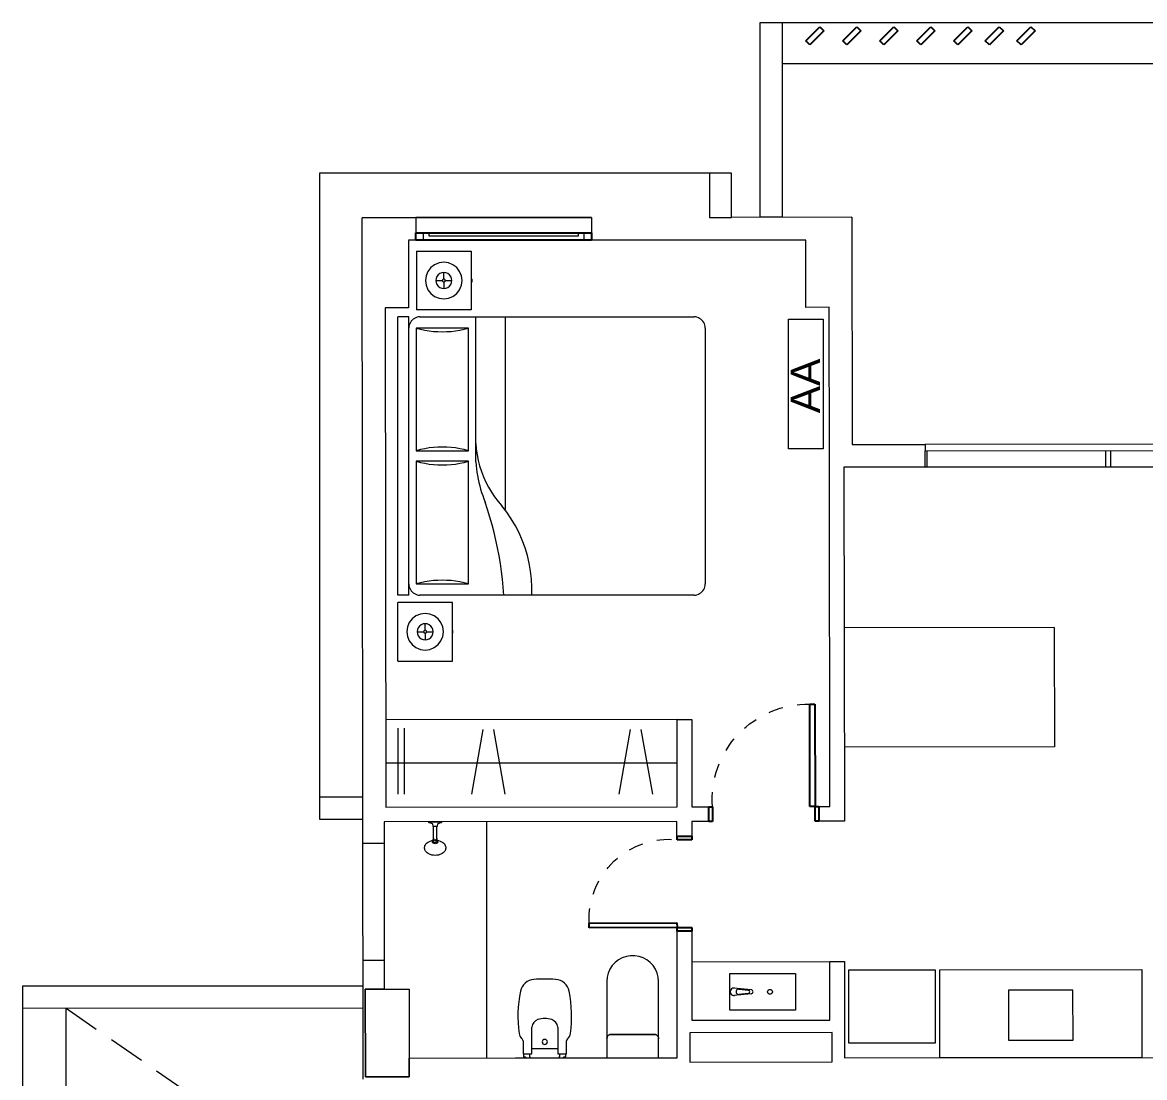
# Model space of a CAD drawing. Header units: millimetres. Extents: x 917 to 1168, y -421 to -23.
# Drawn here: x 1055.4 to 1063.06, y -177.2 to -170 of the extents above; entities that cross this region are included whole.
import ezdxf

# ---------------------------------------------------------------- set-up
doc = ezdxf.new("R2010")
doc.units = ezdxf.units.MM
doc.header["$LTSCALE"] = 0.1
for name, pattern in [('CONTINUA', [0]), ('HIDDEN', [0.375, 0.25, -0.125]), ('Trazo', [0.00635, 0.003175, -0.003175])]:
    doc.linetypes.add(name, pattern=pattern)
doc.layers.get('0').update_dxf_attribs({"lineweight": 5})
for name, color, linetype, lineweight in [('A-DETL-GENF', 7, 'Continuous', 5), ('A-DOOR', 7, 'Continuous', 5), ('A-DOOR-FRAM', 7, 'Continuous', 5), ('A-GLAZ', 7, 'Continuous', 5), ('A-GLAZ-CWMG', 7, 'Continuous', 5), ('Arq-Equipamiento', 250, 'Continuous', 5), ('Lavarropa', 7, 'HIDDEN', 5), ('MUEBLES', 250, 'Continuous', 5), ('P-SANR-FIXT', 7, 'Continuous', 5)]:
    doc.layers.add(name, color=color, linetype=linetype, lineweight=lineweight)
doc.layers.add('A-DOOR-HDLN', color=5, linetype='Trazo', lineweight=5, true_color=0x0000ff)
doc.styles.get("Standard").update_dxf_attribs({"font": 'arial.ttf'})

# ---------------------------------------------------------------- blocks, each defined once
blk = doc.blocks.new('Family6 - Puerta OBLAK - Baño-2882893-1-TORRE-ARQ-PB')
at = {"layer": 'A-DOOR', "color": 8, "lineweight": 25}
for p, q in [((-0.3, 0.05), (-0.325, 0.05)), ((-0.325, 0.05), (-0.325, -0.05)), ((-0.3, -0.05), (-0.3, 0.05)), ((0.325, 0.05), (0.3, 0.05)), ((0.3, 0.05), (0.3, -0.05)), ((0.325, -0.05), (0.325, 0.05)), ((-0.325, -0.05), (-0.3, -0.05)), ((-0.2685, -0.0508), (-0.3, -0.0508)), ((-0.3, -0.0508), (-0.3, -0.6507)), ((-0.2685, -0.6507), (-0.2685, -0.0508)), ((0.3, -0.05), (0.325, -0.05)), ((-0.3, -0.6507), (-0.2685, -0.6507))]:
    blk.add_line(p, q, dxfattribs=at)
at = {"layer": 'A-DOOR-HDLN', "color": 8}
blk.add_arc((-0.2437, -0.1049), 0.5464, 267.40168, 5.68796, dxfattribs=at)
blk = doc.blocks.new('Family5 - Puerta OPBLAK - Dormitorio-2880729-1-TORRE-ARQ-PB')
at = {"layer": 'A-DOOR', "color": 8, "lineweight": 25}
for p, q in [((-0.35, 0.05), (-0.375, 0.05)), ((-0.375, 0.05), (-0.375, -0.05)), ((-0.35, -0.05), (-0.35, 0.05)), ((0.375, 0.05), (0.35, 0.05)), ((0.35, 0.05), (0.35, -0.05)), ((0.375, -0.05), (0.375, 0.05)), ((-0.375, -0.05), (-0.35, -0.05)), ((0.35, -0.05), (0.315, -0.05)), ((0.315, -0.05), (0.315, -0.75)), ((0.35, -0.75), (0.35, -0.05)), ((0.35, -0.05), (0.375, -0.05)), ((0.315, -0.75), (0.35, -0.75))]:
    blk.add_line(p, q, dxfattribs=at)
at = {"layer": 'A-DOOR-HDLN', "color": 8}
blk.add_arc((0.3017, -0.0967), 0.6534, 175.89838, 271.16402, dxfattribs=at)
blk = doc.blocks.new('Doors_Sliding_Milgard_Aluminum-Series_2-Panels - PV 2_50 X 2_10-2402500-1-TORRE-ARQ-PB')
at = {"layer": 'A-DOOR', "color": 8}
for p, q in [((1.1916, 0.078), (-1.3084, 0.078)), ((-1.3084, 0.078), (-1.3084, -0.0347)), ((-1.3084, 0.078), (1.1916, 0.078)), ((1.1916, -0.0347), (1.1916, 0.078)), ((-1.3084, -0.0347), (1.1916, -0.0347)), ((0.3474, -0.1382), (0.3914, -0.1128)), ((0.3474, -0.1382), (0.3914, -0.1636)), ((0.5315, -0.1382), (0.3474, -0.1382))]:
    blk.add_line(p, q, dxfattribs=at)
at = {"layer": 'A-DOOR-FRAM', "color": 8}
for p, q in [((-1.2952, 0.078), (-1.2952, -0.0347)), ((-0.0758, 0.078), (-0.0758, -0.0347)), ((-0.0409, 0.078), (-0.0409, -0.0347)), ((1.1709, 0.078), (1.1709, -0.0347))]:
    blk.add_line(p, q, dxfattribs=at)
blk = doc.blocks.new('Shower-Valve_Trim-KOHLER-Alteo-K-TS45106 - 2_5 GPM_ 2BZ-Oil-Rubed Nickel-V7-2-TORRE-ARQ- PB _-2_14_')
at = {"layer": 'P-SANR-FIXT', "color": 8}
for p, q in [((2.5274, -14.2181), (2.5169, -14.2613)), ((2.5304, -14.2201), (2.5274, -14.2181)), ((2.5491, -14.2543), (2.5352, -14.2486)), ((2.5169, -14.2613), (2.5063, -14.3045)), ((2.5063, -14.3045), (2.5099, -14.304)), ((2.5273, -14.281), (2.5422, -14.2823)), ((2.5433, -14.2816), (2.544, -14.2785)), ((2.544, -14.2785), (2.5489, -14.2585)), ((2.544, -14.2785), (2.6228, -14.2978)), ((2.5489, -14.2585), (2.5496, -14.2555)), ((2.6277, -14.2778), (2.5489, -14.2585)), ((2.6228, -14.2978), (2.6275, -14.299)), ((2.6273, -14.3012), (2.6353, -14.3032)), ((2.6277, -14.2778), (2.6324, -14.2789)), ((2.6412, -14.2788), (2.6333, -14.2768)), ((2.6353, -14.3032), (2.6403, -14.3044)), ((2.6412, -14.2788), (2.6463, -14.28))]:
    blk.add_line(p, q, dxfattribs=at)
for centre, radius, start, end in [((2.5286, -14.2227), 0.00317, 6.88973, 54.99277), ((2.3096, -14.2492), 0.2237, 0.86448, 6.88973), ((2.5364, -14.2458), 0.00308, 180.86448, 247.69643), ((2.7256, -14.3114), 0.0905, 131.08312, 158.8669), ((2.697, -14.2785), 0.0469, 98.13329, 131.08312), ((2.696, -14.2716), 0.0399, 63.16756, 98.13329), ((2.6956, -14.2724), 0.0408, 36.25317, 63.16756), ((2.6759, -14.2869), 0.0652, 13.90573, 36.25317), ((2.5094, -14.3008), 0.00318, 277.49573, 325.59877), ((2.3275, -14.1762), 0.2237, 325.59877, 331.62402), ((2.527, -14.284), 0.00308, 84.79207, 151.62402), ((2.5423, -14.2813), 0.000995, 264.79207, 346.24425), ((2.5487, -14.2552), 0.000995, 346.24425, 67.69643), ((2.629, -14.2944), 0.00706, 209.18005, 256.24425), ((2.6316, -14.2837), 0.00706, 76.24425, 123.30845), ((2.7252, -14.3132), 0.0905, 173.6216, 201.40538), ((2.6532, -14.2979), 0.0156, 203.24425, 228.68804), ((2.6423, -14.2962), 0.00848, 256.24425, 285.40268), ((2.6414, -14.2929), 0.0119, 285.40268, 336.41209), ((2.6547, -14.2917), 0.0156, 103.80047, 129.24425), ((2.6364, -14.3294), 0.0206, 46.321, 64.72443), ((2.6442, -14.2882), 0.00848, 47.08582, 76.24425), ((2.6419, -14.2907), 0.0119, 356.07641, 47.08582), ((2.639, -14.2912), 0.0148, 333.96033, 346.24425), ((2.639, -14.2912), 0.0148, 346.24425, 358.52817), ((2.6544, -14.2561), 0.0206, 267.76407, 286.1675), ((2.642, -14.2919), 0.0998, 333.27475, 346.24425), ((2.642, -14.2919), 0.0998, 346.24425, 359.21375), ((2.6548, -14.2921), 0.0869, 359.21375, 13.90573), ((2.6846, -14.3292), 0.0469, 201.40538, 234.35521), ((2.6805, -14.3348), 0.0399, 234.35521, 269.32094), ((2.6805, -14.334), 0.0408, 269.32094, 296.23533), ((2.6697, -14.312), 0.0652, 296.23533, 318.58277), ((2.6535, -14.2977), 0.0869, 318.58277, 333.27475)]:
    blk.add_arc(centre, radius, start, end, dxfattribs=at)
for centre, major_axis, start_param, end_param in [((2.63, -14.289), (0.0025, 0.01), 3.141593, 4.712389), ((2.63, -14.289), (0.0025, 0.01), 4.712389, 6.283185), ((2.6499, -14.2938), (0.0042, 0.0171), 2.888228, 4.712389), ((2.6499, -14.2938), (0.00241, 0.00985), 3.041039, 4.712389), ((2.6499, -14.2938), (0.0042, 0.0171), 4.712389, 6.53655), ((2.6499, -14.2938), (0.00241, 0.00985), 4.712389, 6.383739)]:
    blk.add_ellipse(centre, major_axis=major_axis, ratio=0.707107, start_param=start_param, end_param=end_param, dxfattribs=at)
for points in [[(2.6393, -14.2912), (2.6389, -14.2927), (2.6378, -14.2956), (2.6351, -14.2992), (2.632, -14.301), (2.6293, -14.3015), (2.628, -14.3014), (2.6273, -14.3012)], [(2.6393, -14.2912), (2.6397, -14.2897), (2.64, -14.2867), (2.6392, -14.2823), (2.6374, -14.2792), (2.6352, -14.2775), (2.634, -14.277), (2.6333, -14.2768)]]:
    blk.add_open_spline(points, degree=3, knots=[1.570796, 1.570796, 1.570796, 1.570796, 1.963495, 2.356194, 2.748894, 2.945243, 3.141593, 3.141593, 3.141593, 3.141593], dxfattribs=at)
blk = doc.blocks.new('Sanitary_Toilets_Ceramica-Catalano_Zero-70-One-Piece-Close-Coupled-Syphonic - Default-V1-2-TORRE-ARQ- PB _-2_14_')
at = {"layer": 'A-DETL-GENF', "color": 8}
for p, q in [((0.0444, 0.177), (0.0015, 0.177)), ((0.0887, 0.177), (0.0444, 0.177)), ((0.1331, 0.177), (0.0887, 0.177)), ((0.1331, 0.177), (0.1423, 0.1755)), ((0.524, 0.177), (0.1331, 0.177)), ((0.1423, 0.1755), (0.1331, 0.177)), ((0.1423, 0.1755), (0.1507, 0.1713)), ((0.1507, 0.1713), (0.1423, 0.1755)), ((0.1507, 0.1713), (0.1573, 0.1646)), ((0.1573, 0.1646), (0.1507, 0.1713)), ((0.1573, 0.1646), (0.1616, 0.1563)), ((0.1616, 0.1563), (0.1573, 0.1646)), ((0.1616, 0.1563), (0.1631, 0.147)), ((0.1631, 0.147), (0.1616, 0.1563)), ((0.5531, 0.1746), (0.524, 0.177)), ((0.5815, 0.1674), (0.5531, 0.1746)), ((0.6082, 0.1557), (0.5815, 0.1674)), ((0.6327, 0.1397), (0.6082, 0.1557)), ((0.1631, 0.147), (0.1631, -0.147)), ((0.1631, 0.098), (0.1631, 0.147)), ((0.1631, 0.049), (0.1631, 0.098)), ((0.6542, 0.1199), (0.6327, 0.1397)), ((0.6722, 0.0968), (0.6542, 0.1199)), ((0.6861, 0.0711), (0.6722, 0.0968)), ((0.1631, 0), (0.1631, 0.049)), ((0.6956, 0.0435), (0.6861, 0.0711)), ((0.7004, 0.0146), (0.6956, 0.0435)), ((0.7004, -0.0146), (0.7004, 0.0146)), ((0.1631, -0.049), (0.1631, 0)), ((0.1631, -0.098), (0.1631, -0.049)), ((0.6722, -0.0968), (0.6861, -0.0711)), ((0.6861, -0.0711), (0.6956, -0.0435)), ((0.6956, -0.0435), (0.7004, -0.0146)), ((0.1631, -0.147), (0.1616, -0.1563)), ((0.1616, -0.1563), (0.1631, -0.147)), ((0.1631, -0.147), (0.1631, -0.098)), ((0.6082, -0.1557), (0.6327, -0.1397)), ((0.6327, -0.1397), (0.6542, -0.1199)), ((0.6542, -0.1199), (0.6722, -0.0968)), ((0.0015, -0.177), (0.0444, -0.177)), ((0.0444, -0.177), (0.0887, -0.177)), ((0.0887, -0.177), (0.1331, -0.177)), ((0.1423, -0.1755), (0.1331, -0.177)), ((0.1331, -0.177), (0.1423, -0.1755)), ((0.1331, -0.177), (0.524, -0.177)), ((0.1507, -0.1713), (0.1423, -0.1755)), ((0.1423, -0.1755), (0.1507, -0.1713)), ((0.1573, -0.1646), (0.1507, -0.1713)), ((0.1507, -0.1713), (0.1573, -0.1646)), ((0.1616, -0.1563), (0.1573, -0.1646)), ((0.1573, -0.1646), (0.1616, -0.1563)), ((0.524, -0.177), (0.5531, -0.1746)), ((0.5531, -0.1746), (0.5815, -0.1674)), ((0.5815, -0.1674), (0.6082, -0.1557))]:
    blk.add_line(p, q, dxfattribs=at)
blk = doc.blocks.new('Vitreous china bidet _ Debba _ Roca _ 355994xx0 - White - Debba- Roca-2705266-2-TORRE-ARQ- PB _-2_14_')
at = {"layer": 'P-SANR-FIXT', "color": 8}
for p, q in [((0.0357, 0.0802), (0.0357, 0.2622)), ((0.2143, 0.2622), (0.2143, 0.0802)), ((-0.0236, 0.1689), (-0.0236, 0.0802)), ((0.2736, 0.0802), (0.2738, 0.1687)), ((-0.0236, 0.0802), (-0.0194, 0.0802)), ((-0.0194, 0.0802), (-0.0194, 0.0596)), ((-0.0194, 0.0802), (0.0221, 0.0802)), ((0.0221, 0.0802), (0.0357, 0.0802)), ((0.0221, 0.0596), (0.0221, 0.0802)), ((0.0357, 0.1159), (0.2143, 0.1159)), ((0.2143, 0.0802), (0.2279, 0.0802)), ((0.2279, 0.0802), (0.2694, 0.0802)), ((0.2279, 0.0596), (0.2279, 0.0802)), ((0.2694, 0.0596), (0.2694, 0.0802)), ((0.2694, 0.0802), (0.2736, 0.0802)), ((-0.0194, 0.0596), (-0.006, 0.0596)), ((-0.006, 0.0596), (-0.006, 0.0508)), ((0.026, 0.0596), (0.0221, 0.0596)), ((0.026, 0.0508), (0.026, 0.0596)), ((0.224, 0.0596), (0.2279, 0.0596)), ((0.224, 0.0508), (0.224, 0.0596)), ((0.256, 0.0508), (0.256, 0.0596)), ((0.256, 0.0596), (0.2694, 0.0596))]:
    blk.add_line(p, q, dxfattribs=at)
for centre, radius, start, end in [((0.0575, 0.4868), 0.1013, 93.86915, 168.75559), ((0.125, -0.5106), 1.1009, 86.13085, 93.86915), ((0.1925, 0.4868), 0.1013, 11.24441, 86.13085), ((0.8089, 0.3374), 0.8673, 168.75559, 187.87391), ((-0.5589, 0.3374), 0.8673, 352.12609, 11.24441), ((0.1, 0.2529), 0.0649, 110.16908, 171.83092), ((0.1293, 0.1353), 0.1859, 91.32885, 106.15101), ((0.1207, 0.1353), 0.1859, 73.84899, 88.67115), ((0.15, 0.2529), 0.0649, 8.16908, 69.83092), ((0.0086, 0.2267), 0.0594, 187.87391, 225.1331), ((-0.0411, 0.1689), 0.0175, 0, 63.70008), ((0.125, 0.1608), 0.0175, 0, 180), ((0.125, 0.1608), 0.0175, 180, 0), ((0.2904, 0.1686), 0.0167, 126.27151, 179.72849), ((0.2414, 0.2267), 0.0594, 311.25476, 352.12609)]:
    blk.add_arc(centre, radius, start, end, dxfattribs=at)
blk = doc.blocks.new('cama grande')
at = {"layer": 'MUEBLES'}
for p, q in [((584.8597, 704.5615), (584.8847, 704.5615)), ((584.8597, 704.5615), (584.8597, 704.1865)), ((584.8847, 704.5615), (585.2597, 704.5615)), ((585.2597, 704.1866), (585.2597, 704.5615)), ((585.3097, 704.5615), (587.2097, 704.5615)), ((585.3097, 704.4853), (585.3097, 704.5615)), ((587.2097, 704.4853), (587.2097, 704.5615)), ((584.9515, 704.4365), (584.939, 704.4064)), ((584.9713, 704.4624), (584.9515, 704.4365)), ((584.9972, 704.4822), (584.9713, 704.4624)), ((585.0273, 704.4947), (584.9972, 704.4822)), ((585.0597, 704.499), (585.0273, 704.4947)), ((585.092, 704.4947), (585.0597, 704.499)), ((585.1221, 704.4822), (585.092, 704.4947)), ((585.148, 704.4624), (585.1221, 704.4822)), ((585.1679, 704.4365), (585.148, 704.4624)), ((585.1804, 704.4064), (585.1679, 704.4365)), ((585.3097, 704.4853), (585.3859, 704.4853)), ((585.3155, 704.4382), (585.3123, 704.4288)), ((585.3199, 704.4472), (585.3155, 704.4382)), ((585.3254, 704.4554), (585.3199, 704.4472)), ((585.332, 704.4629), (585.3254, 704.4554)), ((585.3395, 704.4695), (585.332, 704.4629)), ((585.3478, 704.475), (585.3395, 704.4695)), ((585.3567, 704.4795), (585.3478, 704.475)), ((585.3661, 704.4827), (585.3567, 704.4795)), ((585.3759, 704.4846), (585.3661, 704.4827)), ((585.3859, 704.4853), (585.3759, 704.4846)), ((585.3859, 704.4853), (587.1335, 704.4853)), ((586.2241, 704.4345), (585.3859, 704.4345)), ((585.3936, 704.4054), (585.3859, 704.4345)), ((585.3859, 704.4345), (585.3859, 704.0789)), ((586.2241, 704.4345), (586.2163, 704.4054)), ((586.2241, 704.0789), (586.2241, 704.4345)), ((587.1335, 704.4345), (586.2953, 704.4345)), ((586.2953, 704.4345), (586.2953, 704.0789)), ((586.303, 704.4054), (586.2953, 704.4345)), ((587.1335, 704.4345), (587.1257, 704.4054)), ((587.1434, 704.4846), (587.1335, 704.4853)), ((587.1335, 704.4853), (587.2097, 704.4853)), ((587.1335, 704.0789), (587.1335, 704.4345)), ((587.1532, 704.4827), (587.1434, 704.4846)), ((587.1626, 704.4795), (587.1532, 704.4827)), ((587.1716, 704.475), (587.1626, 704.4795)), ((587.1799, 704.4695), (587.1716, 704.475)), ((587.1873, 704.4629), (587.1799, 704.4695)), ((587.1939, 704.4554), (587.1873, 704.4629)), ((587.1995, 704.4472), (587.1939, 704.4554)), ((587.2039, 704.4382), (587.1995, 704.4472)), ((587.2071, 704.4288), (587.2039, 704.4382)), ((587.6329, 704.4338), (587.2579, 704.4338)), ((587.2579, 704.059), (587.2579, 704.4338)), ((587.6579, 704.4338), (587.6329, 704.4338)), ((587.6579, 704.4338), (587.6579, 704.0589)), ((584.939, 704.4064), (584.9347, 704.374)), ((584.9347, 704.374), (584.939, 704.3417)), ((585.0065, 704.3883), (585.0046, 704.374)), ((585.0496, 704.374), (585.0046, 704.374)), ((585.0046, 704.374), (585.0065, 704.3598)), ((585.012, 704.4015), (585.0065, 704.3883)), ((585.0065, 704.3598), (585.012, 704.3465)), ((585.0208, 704.4129), (585.012, 704.4015)), ((585.0322, 704.4217), (585.0208, 704.4129)), ((585.0454, 704.4272), (585.0322, 704.4217)), ((585.0597, 704.4291), (585.0454, 704.4272)), ((585.05, 704.3766), (585.0496, 704.374)), ((585.0496, 704.374), (585.05, 704.3714)), ((585.051, 704.379), (585.05, 704.3766)), ((585.05, 704.3714), (585.051, 704.369)), ((585.0526, 704.3811), (585.051, 704.379)), ((585.051, 704.369), (585.0526, 704.3669)), ((585.0547, 704.3827), (585.0526, 704.3811)), ((585.0526, 704.3669), (585.0547, 704.3654)), ((585.0571, 704.3837), (585.0547, 704.3827)), ((585.0547, 704.3654), (585.0571, 704.3644)), ((585.0597, 704.384), (585.0571, 704.3837)), ((585.0571, 704.3644), (585.0597, 704.364)), ((585.0597, 704.4291), (585.0597, 704.384)), ((585.0739, 704.4272), (585.0597, 704.4291)), ((585.0623, 704.3837), (585.0597, 704.384)), ((585.0597, 704.364), (585.0623, 704.3644)), ((585.0597, 704.364), (585.0597, 704.319)), ((585.0647, 704.3827), (585.0623, 704.3837)), ((585.0623, 704.3644), (585.0647, 704.3654)), ((585.0667, 704.3811), (585.0647, 704.3827)), ((585.0647, 704.3654), (585.0667, 704.3669)), ((585.0683, 704.379), (585.0667, 704.3811)), ((585.0667, 704.3669), (585.0683, 704.369)), ((585.0693, 704.3766), (585.0683, 704.379)), ((585.0683, 704.369), (585.0693, 704.3714)), ((585.0697, 704.374), (585.0693, 704.3766)), ((585.0693, 704.3714), (585.0697, 704.374)), ((585.0697, 704.374), (585.1147, 704.374)), ((585.0872, 704.4217), (585.0739, 704.4272)), ((585.0986, 704.4129), (585.0872, 704.4217)), ((585.1073, 704.4015), (585.0986, 704.4129)), ((585.1128, 704.3883), (585.1073, 704.4015)), ((585.1073, 704.3465), (585.1128, 704.3598)), ((585.1147, 704.374), (585.1128, 704.3883)), ((585.1128, 704.3598), (585.1147, 704.374)), ((585.1846, 704.374), (585.1804, 704.4064)), ((585.1804, 704.3417), (585.1846, 704.374)), ((585.3103, 704.419), (585.3097, 704.4091)), ((585.3097, 703.8376), (585.3097, 704.4091)), ((585.3123, 704.4288), (585.3103, 704.419)), ((585.3999, 704.3761), (585.3936, 704.4054)), ((585.4049, 704.3465), (585.3999, 704.3761)), ((586.21, 704.3761), (586.205, 704.3465)), ((586.2163, 704.4054), (586.21, 704.3761)), ((586.3093, 704.3761), (586.303, 704.4054)), ((586.3143, 704.3465), (586.3093, 704.3761)), ((587.1194, 704.3761), (587.1144, 704.3465)), ((587.1257, 704.4054), (587.1194, 704.3761)), ((587.209, 704.419), (587.2071, 704.4288)), ((587.2097, 704.4091), (587.209, 704.419)), ((587.2097, 704.4091), (587.2097, 704.0281)), ((587.4256, 704.3671), (587.3954, 704.3546)), ((587.4579, 704.3714), (587.4256, 704.3671)), ((587.4902, 704.3671), (587.4579, 704.3714)), ((587.5204, 704.3546), (587.4902, 704.3671)), ((584.939, 704.3417), (584.9515, 704.3116)), ((584.9515, 704.3116), (584.9713, 704.2857)), ((584.9713, 704.2857), (584.9972, 704.2658)), ((585.012, 704.3465), (585.0208, 704.3351)), ((585.0208, 704.3351), (585.0322, 704.3264)), ((585.0322, 704.3264), (585.0454, 704.3209)), ((585.0454, 704.3209), (585.0597, 704.319)), ((585.0597, 704.319), (585.0739, 704.3209)), ((585.0739, 704.3209), (585.0872, 704.3264)), ((585.0872, 704.3264), (585.0986, 704.3351)), ((585.0986, 704.3351), (585.1073, 704.3465)), ((585.1221, 704.2658), (585.148, 704.2857)), ((585.148, 704.2857), (585.1679, 704.3116)), ((585.1679, 704.3116), (585.1804, 704.3417)), ((585.4084, 704.3166), (585.4049, 704.3465)), ((585.4106, 704.2867), (585.4084, 704.3166)), ((585.4113, 704.2567), (585.4106, 704.2867)), ((586.1994, 704.2867), (586.1987, 704.2567)), ((586.2015, 704.3166), (586.1994, 704.2867)), ((586.205, 704.3465), (586.2015, 704.3166)), ((586.3178, 704.3166), (586.3143, 704.3465)), ((586.32, 704.2867), (586.3178, 704.3166)), ((586.3207, 704.2567), (586.32, 704.2867)), ((587.1088, 704.2867), (587.1081, 704.2567)), ((587.1109, 704.3166), (587.1088, 704.2867)), ((587.1144, 704.3465), (587.1109, 704.3166)), ((587.3497, 704.3089), (587.3372, 704.2788)), ((587.3695, 704.3348), (587.3497, 704.3089)), ((587.3954, 704.3546), (587.3695, 704.3348)), ((587.419, 704.2853), (587.4102, 704.2739)), ((587.4304, 704.2941), (587.419, 704.2853)), ((587.4437, 704.2996), (587.4304, 704.2941)), ((587.4579, 704.3014), (587.4437, 704.2996)), ((587.4579, 704.3014), (587.4579, 704.2564)), ((587.4721, 704.2996), (587.4579, 704.3014)), ((587.4854, 704.2941), (587.4721, 704.2996)), ((587.4968, 704.2853), (587.4854, 704.2941)), ((587.5055, 704.2739), (587.4968, 704.2853)), ((587.5462, 704.3348), (587.5204, 704.3546)), ((587.5661, 704.3089), (587.5462, 704.3348)), ((587.5786, 704.2788), (587.5661, 704.3089)), ((584.9972, 704.2658), (585.0273, 704.2533)), ((585.0273, 704.2533), (585.0597, 704.2491)), ((585.0597, 704.2491), (585.092, 704.2533)), ((585.092, 704.2533), (585.1221, 704.2658)), ((585.4084, 704.1967), (585.4106, 704.2266)), ((585.4106, 704.2266), (585.4113, 704.2567)), ((586.1987, 704.2567), (586.1994, 704.2266)), ((586.1994, 704.2266), (586.2015, 704.1967)), ((586.3178, 704.1967), (586.32, 704.2266)), ((586.32, 704.2266), (586.3207, 704.2567)), ((587.1081, 704.2567), (587.1088, 704.2266)), ((587.1088, 704.2266), (587.1109, 704.1967)), ((587.3372, 704.2788), (587.3329, 704.2464)), ((587.3329, 704.2464), (587.3372, 704.2141)), ((587.3372, 704.2141), (587.3497, 704.1839)), ((587.4047, 704.2607), (587.4029, 704.2464)), ((587.4479, 704.2464), (587.4029, 704.2464)), ((587.4029, 704.2464), (587.4047, 704.2322)), ((587.4102, 704.2739), (587.4047, 704.2607)), ((587.4047, 704.2322), (587.4102, 704.2189)), ((587.4102, 704.2189), (587.419, 704.2075)), ((587.419, 704.2075), (587.4304, 704.1988)), ((587.4482, 704.249), (587.4479, 704.2464)), ((587.4479, 704.2464), (587.4482, 704.2438)), ((587.4492, 704.2514), (587.4482, 704.249)), ((587.4482, 704.2438), (587.4492, 704.2414)), ((587.4508, 704.2535), (587.4492, 704.2514)), ((587.4492, 704.2414), (587.4508, 704.2393)), ((587.4529, 704.2551), (587.4508, 704.2535)), ((587.4508, 704.2393), (587.4529, 704.2377)), ((587.4553, 704.2561), (587.4529, 704.2551)), ((587.4529, 704.2377), (587.4553, 704.2367)), ((587.4579, 704.2564), (587.4553, 704.2561)), ((587.4553, 704.2367), (587.4579, 704.2364)), ((587.4605, 704.2561), (587.4579, 704.2564)), ((587.4579, 704.2364), (587.4605, 704.2367)), ((587.4579, 704.2364), (587.4579, 704.1914)), ((587.4629, 704.2551), (587.4605, 704.2561)), ((587.4605, 704.2367), (587.4629, 704.2377)), ((587.465, 704.2535), (587.4629, 704.2551)), ((587.4629, 704.2377), (587.465, 704.2393)), ((587.4666, 704.2514), (587.465, 704.2535)), ((587.465, 704.2393), (587.4666, 704.2414)), ((587.4676, 704.249), (587.4666, 704.2514)), ((587.4666, 704.2414), (587.4676, 704.2438)), ((587.4679, 704.2464), (587.4676, 704.249)), ((587.4676, 704.2438), (587.4679, 704.2464)), ((587.4679, 704.2464), (587.5129, 704.2464)), ((587.4854, 704.1988), (587.4968, 704.2075)), ((587.4968, 704.2075), (587.5055, 704.2189)), ((587.511, 704.2607), (587.5055, 704.2739)), ((587.5055, 704.2189), (587.511, 704.2322)), ((587.5129, 704.2464), (587.511, 704.2607)), ((587.511, 704.2322), (587.5129, 704.2464)), ((587.5661, 704.1839), (587.5786, 704.2141)), ((587.5828, 704.2464), (587.5786, 704.2788)), ((587.5786, 704.2141), (587.5828, 704.2464)), ((584.8597, 704.1865), (585.2597, 704.1866)), ((585.0489, 704.1866), (585.0488, 704.1866)), ((585.0488, 704.1866), (585.0488, 704.1839)), ((585.0489, 704.1839), (585.0488, 704.1839)), ((585.0489, 704.1839), (585.0489, 704.1866)), ((585.0492, 704.1839), (585.0489, 704.1839)), ((585.0492, 704.1839), (585.0492, 704.1866)), ((585.0498, 704.1839), (585.0492, 704.1839)), ((585.0498, 704.1839), (585.0498, 704.1866)), ((585.0498, 704.1839), (585.0506, 704.1839)), ((585.0506, 704.1839), (585.0506, 704.1866)), ((585.0506, 704.1839), (585.0515, 704.1839)), ((585.0515, 704.1839), (585.0515, 704.1866)), ((585.0515, 704.1839), (585.0526, 704.1839)), ((585.0526, 704.1839), (585.0526, 704.1866)), ((585.0526, 704.1839), (585.0539, 704.1839)), ((585.0539, 704.1839), (585.0539, 704.1866)), ((585.0539, 704.1839), (585.0553, 704.1839)), ((585.0553, 704.1839), (585.0553, 704.1866)), ((585.0553, 704.1839), (585.0568, 704.1839)), ((585.0568, 704.1839), (585.0568, 704.1866)), ((585.0568, 704.1839), (585.0584, 704.1839)), ((585.0584, 704.1839), (585.0584, 704.1866)), ((585.0584, 704.1839), (585.06, 704.1839)), ((585.06, 704.1839), (585.06, 704.1866)), ((585.06, 704.1839), (585.0616, 704.1839)), ((585.0616, 704.1839), (585.0616, 704.1866)), ((585.0616, 704.1839), (585.0631, 704.1839)), ((585.0631, 704.1839), (585.0631, 704.1866)), ((585.0631, 704.1839), (585.0646, 704.1839)), ((585.0646, 704.1839), (585.0646, 704.1866)), ((585.0646, 704.1839), (585.066, 704.1839)), ((585.066, 704.1839), (585.066, 704.1866)), ((585.066, 704.1839), (585.0673, 704.1839)), ((585.0673, 704.1839), (585.0673, 704.1866)), ((585.0673, 704.1839), (585.0684, 704.1839)), ((585.0684, 704.1839), (585.0684, 704.1866)), ((585.0684, 704.1839), (585.0694, 704.1839)), ((585.0694, 704.1839), (585.0694, 704.1866)), ((585.0694, 704.1839), (585.0701, 704.1839)), ((585.0701, 704.1839), (585.0701, 704.1866)), ((585.0707, 704.1839), (585.0701, 704.1839)), ((585.0707, 704.1839), (585.0707, 704.1866)), ((585.071, 704.1839), (585.0707, 704.1839)), ((585.071, 704.1839), (585.071, 704.1866)), ((585.0711, 704.1839), (585.071, 704.1839)), ((585.0711, 704.1866), (585.0711, 704.1839)), ((585.2597, 704.1866), (585.2597, 704.1866)), ((585.3936, 704.1079), (585.3999, 704.1372)), ((585.3999, 704.1372), (585.4049, 704.1668)), ((585.4049, 704.1668), (585.4084, 704.1967)), ((586.2015, 704.1967), (586.205, 704.1668)), ((586.205, 704.1668), (586.21, 704.1372)), ((586.21, 704.1372), (586.2163, 704.1079)), ((586.303, 704.1079), (586.3093, 704.1372)), ((586.3093, 704.1372), (586.3143, 704.1668)), ((586.3143, 704.1668), (586.3178, 704.1967)), ((587.1109, 704.1967), (587.1144, 704.1668)), ((587.1144, 704.1668), (587.1194, 704.1372)), ((587.1194, 704.1372), (587.1257, 704.1079)), ((587.3497, 704.1839), (587.3695, 704.1581)), ((587.3695, 704.1581), (587.3954, 704.1382)), ((587.3954, 704.1382), (587.4256, 704.1257)), ((587.4304, 704.1988), (587.4437, 704.1933)), ((587.4437, 704.1933), (587.4579, 704.1914)), ((587.4579, 704.1914), (587.4721, 704.1933)), ((587.4721, 704.1933), (587.4854, 704.1988)), ((587.4902, 704.1257), (587.5204, 704.1382)), ((587.5204, 704.1382), (587.5462, 704.1581)), ((587.5462, 704.1581), (587.5661, 704.1839)), ((585.3859, 704.0789), (585.3936, 704.1079)), ((585.3859, 704.0789), (586.2241, 704.0789)), ((586.2163, 704.1079), (586.2241, 704.0789)), ((586.2953, 704.0789), (586.303, 704.1079)), ((586.2953, 704.0789), (587.1335, 704.0789)), ((587.1257, 704.1079), (587.1335, 704.0789)), ((587.2579, 704.0589), (587.2579, 704.059)), ((587.6579, 704.0589), (587.2579, 704.0589)), ((587.4256, 704.1257), (587.4579, 704.1215)), ((587.4464, 704.059), (587.4464, 704.0562)), ((587.4464, 704.0562), (587.4465, 704.0562)), ((587.4465, 704.0562), (587.4465, 704.059)), ((587.4465, 704.0562), (587.4469, 704.0562)), ((587.4469, 704.0562), (587.4469, 704.059)), ((587.4469, 704.0562), (587.4475, 704.0562)), ((587.4475, 704.0562), (587.4475, 704.059)), ((587.4482, 704.0562), (587.4475, 704.0562)), ((587.4482, 704.0562), (587.4482, 704.059)), ((587.4492, 704.0562), (587.4482, 704.0562)), ((587.4492, 704.0562), (587.4492, 704.059)), ((587.4503, 704.0562), (587.4492, 704.0562)), ((587.4503, 704.0562), (587.4503, 704.059)), ((587.4515, 704.0562), (587.4503, 704.0562)), ((587.4515, 704.0562), (587.4515, 704.059)), ((587.4529, 704.0562), (587.4515, 704.0562)), ((587.4529, 704.0562), (587.4529, 704.059)), ((587.4545, 704.0562), (587.4529, 704.0562)), ((587.4545, 704.0562), (587.4545, 704.059)), ((587.456, 704.0562), (587.4545, 704.0562)), ((587.456, 704.0562), (587.456, 704.059)), ((587.4576, 704.0562), (587.456, 704.0562)), ((587.4576, 704.0562), (587.4576, 704.059)), ((587.4592, 704.0562), (587.4576, 704.0562)), ((587.4579, 704.1215), (587.4902, 704.1257)), ((587.4592, 704.0562), (587.4592, 704.059)), ((587.4608, 704.0562), (587.4592, 704.0562)), ((587.4608, 704.0562), (587.4608, 704.059)), ((587.4622, 704.0562), (587.4608, 704.0562)), ((587.4622, 704.0562), (587.4622, 704.059)), ((587.4636, 704.0562), (587.4622, 704.0562)), ((587.4636, 704.0562), (587.4636, 704.059)), ((587.4649, 704.0562), (587.4636, 704.0562)), ((587.4649, 704.0562), (587.4649, 704.059)), ((587.4661, 704.0562), (587.4649, 704.0562)), ((587.4661, 704.0562), (587.4661, 704.059)), ((587.467, 704.0562), (587.4661, 704.0562)), ((587.467, 704.0562), (587.467, 704.059)), ((587.4678, 704.0562), (587.467, 704.0562)), ((587.4678, 704.0562), (587.4678, 704.059)), ((587.4678, 704.0562), (587.4683, 704.0562)), ((587.4683, 704.0562), (587.4683, 704.059)), ((587.4683, 704.0562), (587.4687, 704.0562)), ((587.4687, 704.059), (587.4688, 704.059)), ((587.4687, 704.0562), (587.4687, 704.059)), ((587.4687, 704.0562), (587.4688, 704.0562)), ((587.4688, 704.059), (587.4688, 704.0562)), ((585.9889, 703.9809), (585.9667, 703.973)), ((586.0112, 703.9882), (585.9889, 703.9809)), ((586.0338, 703.995), (586.0112, 703.9882)), ((586.0566, 704.0012), (586.0338, 703.995)), ((586.0794, 704.0068), (586.0566, 704.0012)), ((586.1025, 704.0118), (586.0794, 704.0068)), ((586.1174, 703.9757), (586.0816, 703.9596)), ((586.1256, 704.0162), (586.1025, 704.0118)), ((586.1541, 703.9898), (586.1174, 703.9757)), ((586.1488, 704.0201), (586.1256, 704.0162)), ((586.1722, 704.0233), (586.1488, 704.0201)), ((586.1915, 704.0018), (586.1541, 703.9898)), ((586.1956, 704.026), (586.1722, 704.0233)), ((586.2295, 704.0116), (586.1915, 704.0018)), ((586.2191, 704.0281), (586.1956, 704.026)), ((586.2191, 704.0281), (586.3461, 704.0281)), ((586.268, 704.0193), (586.2295, 704.0116)), ((586.3069, 704.0248), (586.268, 704.0193)), ((586.3461, 704.0281), (586.3069, 704.0248)), ((586.3461, 704.0281), (587.2097, 704.0281)), ((587.2097, 704.0281), (587.2097, 703.8249)), ((585.6845, 703.8902), (585.7372, 703.9027)), ((585.7372, 703.9027), (585.7896, 703.9164)), ((585.7896, 703.9164), (585.8417, 703.9312)), ((585.8417, 703.9312), (585.8934, 703.9473)), ((585.8934, 703.9473), (585.9447, 703.9646)), ((585.9667, 703.973), (585.9447, 703.9646)), ((585.9804, 703.8995), (585.9492, 703.8757)), ((586.013, 703.9214), (585.9804, 703.8995)), ((586.0468, 703.9415), (586.013, 703.9214)), ((586.0816, 703.9596), (586.0468, 703.9415)), ((585.3097, 703.8376), (585.3637, 703.8414)), ((585.3097, 703.6456), (585.3097, 703.8376)), ((585.3637, 703.8414), (585.4176, 703.8464)), ((585.4176, 703.8464), (585.4713, 703.8527)), ((585.4713, 703.8527), (585.5249, 703.8602)), ((585.5249, 703.8602), (585.5784, 703.869)), ((585.5784, 703.869), (585.6316, 703.879)), ((585.6316, 703.879), (585.6845, 703.8902)), ((585.876, 703.8167), (585.9193, 703.8503)), ((585.8939, 703.8249), (587.2097, 703.8249)), ((585.9492, 703.8757), (585.9193, 703.8503)), ((587.2097, 703.8249), (587.2097, 702.5377)), ((585.7349, 703.7326), (585.7836, 703.7577)), ((585.7836, 703.7577), (585.8307, 703.7858)), ((585.8307, 703.7858), (585.876, 703.8167)), ((585.5276, 703.663), (585.581, 703.6756)), ((585.581, 703.6756), (585.6334, 703.6915)), ((585.6334, 703.6915), (585.6848, 703.7105)), ((585.6848, 703.7105), (585.7349, 703.7326)), ((585.3097, 703.6456), (585.3645, 703.645)), ((585.3097, 702.5377), (585.3097, 703.6456)), ((585.3645, 703.645), (585.4192, 703.6476)), ((585.4192, 703.6476), (585.4736, 703.6537)), ((585.4736, 703.6537), (585.5276, 703.663)), ((585.3097, 702.5377), (585.3103, 702.5277)), ((585.3103, 702.5277), (585.3123, 702.5179)), ((585.3123, 702.5179), (585.3155, 702.5085)), ((587.2039, 702.5085), (587.2071, 702.5179)), ((587.2071, 702.5179), (587.209, 702.5277)), ((587.209, 702.5277), (587.2097, 702.5377)), ((585.3155, 702.5085), (585.3199, 702.4996)), ((585.3199, 702.4996), (585.3254, 702.4913)), ((585.3254, 702.4913), (585.332, 702.4838)), ((585.332, 702.4838), (585.3395, 702.4772)), ((585.3395, 702.4772), (585.3478, 702.4717)), ((585.3478, 702.4717), (585.3567, 702.4673)), ((585.3567, 702.4673), (585.3661, 702.464)), ((585.3661, 702.464), (585.3759, 702.4621)), ((585.3759, 702.4621), (585.3859, 702.4615)), ((587.1335, 702.4615), (585.3859, 702.4615)), ((587.1335, 702.4615), (587.1434, 702.4621)), ((587.1434, 702.4621), (587.1532, 702.464)), ((587.1532, 702.464), (587.1626, 702.4673)), ((587.1626, 702.4673), (587.1716, 702.4717)), ((587.1716, 702.4717), (587.1799, 702.4772)), ((587.1799, 702.4772), (587.1873, 702.4838)), ((587.1873, 702.4838), (587.1939, 702.4913)), ((587.1939, 702.4913), (587.1995, 702.4996)), ((587.1995, 702.4996), (587.2039, 702.5085))]:
    blk.add_line(p, q, dxfattribs=at)
blk = doc.blocks.new('Bacha 45x25cm')
at = {"layer": 'MUEBLES', "color": 8}
for p, q in [((0.1116, 0.1456), (0.0994, 0.0278)), ((0.1062, 0.0625), (0.1134, 0.1271)), ((0.1367, 0.1258), (0.1438, 0.0625)), ((0.1384, 0.1456), (0.1506, 0.0278))]:
    blk.add_line(p, q, dxfattribs=at)
blk.add_lwpolyline([(0, 0.45), (0.25, 0.45), (0.25, 0), (0, 0)], close=True, dxfattribs=at)
blk.add_circle((0.125, 0.275), 0.0166, dxfattribs=at)
for centre, radius, start, end in [((0.125, 0.1456), 0.0134, 0, 180), ((0.125, 0.1258), 0.0117, 360, 173.64144), ((0.125, 0.0278), 0.0256, 168.17214, 11.82786), ((0.125, 0.0625), 0.0188, 167.28289, 12.84679)]:
    blk.add_arc(centre, radius, start, end, dxfattribs=at)
blk = doc.blocks.new('T1-5P-2020')
at = {"color": 8}
for p, q in [((4093.4012, 1366.1794), (4098.9693, 1366.1794)), ((4093.4012, 1365.8994), (4098.9693, 1365.8994)), ((4093.877, 1364.8492), (4093.0542, 1364.8483)), ((4093.65, 1360.8245), (4093.725, 1360.8246)), ((4093.8251, 1360.7247), (4093.6501, 1360.7245)), ((4088.5132, 1352.2477), (4088.5121, 1359.4481))]:
    blk.add_line(p, q, dxfattribs=at)
at = {"color": 8, "lineweight": 5}
for p, q in [((4090.5337, 1364.8483), (4090.8987, 1364.8483)), ((4090.5337, 1364.8483), (4090.8987, 1364.8483)), ((4090.5396, 1358.9634), (4090.5337, 1364.8459)), ((4090.8987, 1364.8483), (4092.0987, 1364.8483)), ((4092.0987, 1364.8483), (4090.8987, 1364.8483)), ((4090.8987, 1364.8483), (4090.8989, 1364.6903)), ((4092.0987, 1364.8483), (4092.0989, 1364.6929)), ((4093.877, 1364.8492), (4093.8785, 1363.298)), ((4090.8989, 1364.6929), (4090.8489, 1364.6929)), ((4090.8489, 1364.6902), (4090.8493, 1364.2312)), ((4093.5621, 1364.6929), (4092.0989, 1364.6929)), ((4093.5626, 1364.2339), (4093.5621, 1364.6929)), ((4090.8493, 1364.2312), (4090.6903, 1364.2311)), ((4090.6903, 1364.2311), (4090.6938, 1360.8216)), ((4093.7216, 1364.2341), (4093.5626, 1364.2339)), ((4093.7227, 1363.1418), (4093.7216, 1364.2341)), ((4093.8785, 1363.298), (4094.3773, 1363.2985)), ((4096.8776, 1363.301), (4094.3776, 1363.2985)), ((4094.3776, 1363.2985), (4094.3777, 1363.2552)), ((4093.725, 1360.8246), (4093.7227, 1363.1418)), ((4094.3775, 1363.1425), (4093.8227, 1363.1419)), ((4093.8227, 1363.1419), (4093.8251, 1360.7247)), ((4095.2579, 1362.0473), (4093.8238, 1362.0444)), ((4095.2579, 1362.0473), (4095.2595, 1361.2334)), ((4092.6827, 1361.4188), (4090.6932, 1361.4168)), ((4092.6827, 1361.4188), (4092.7827, 1361.4189)), ((4092.6833, 1360.8235), (4092.6827, 1361.4188)), ((4092.7827, 1361.4189), (4092.7833, 1360.8236)), ((4090.7766, 1361.3604), (4090.7766, 1360.9104)), ((4090.8196, 1361.3604), (4090.8196, 1360.9104)), ((4091.3571, 1361.3521), (4091.2794, 1360.9089)), ((4091.429, 1361.3521), (4091.5067, 1360.9089)), ((4092.3628, 1361.3521), (4092.285, 1360.9089)), ((4092.4364, 1361.3521), (4092.5141, 1360.9089)), ((4095.2596, 1361.2334), (4093.8255, 1361.2305)), ((4092.683, 1361.1212), (4090.6913, 1361.1212)), ((4090.6938, 1360.8216), (4092.6833, 1360.8235)), ((4092.7833, 1360.8236), (4092.9, 1360.8238)), ((4092.6819, 1360.722), (4090.6819, 1360.72)), ((4090.6819, 1360.72), (4090.683, 1359.5785)), ((4091.3815, 1360.72), (4091.3815, 1359.1075)), ((4092.682, 1360.6235), (4092.6819, 1360.722)), ((4092.9001, 1360.7238), (4092.7834, 1360.7236)), ((4092.7834, 1360.7236), (4092.7835, 1360.6236)), ((4092.6827, 1360.6235), (4092.682, 1360.6235)), ((4092.7835, 1360.6236), (4092.7827, 1360.6236)), ((4090.682, 1360.573), (4090.538, 1360.5728)), ((4092.6826, 1359.9985), (4092.6826, 1359.9735)), ((4092.6835, 1359.1095), (4092.6826, 1359.9735)), ((4092.6826, 1359.9735), (4092.6834, 1359.9735)), ((4092.7834, 1359.9736), (4092.7841, 1359.9736)), ((4092.7841, 1359.9736), (4092.7847, 1359.3656)), ((4090.682, 1359.773), (4090.538, 1359.7728)), ((4092.7843, 1359.7656), (4093.726, 1359.7666)), ((4093.726, 1359.7666), (4093.826, 1359.7667)), ((4093.7264, 1359.3666), (4093.726, 1359.7666)), ((4093.826, 1359.7667), (4093.8264, 1359.3667)), ((4094.4761, 1359.7098), (4095.8559, 1359.7112)), ((4094.4767, 1359.1098), (4094.4761, 1359.7098)), ((4095.8559, 1359.7112), (4095.8565, 1359.1112)), ((4090.554, 1359.5784), (4090.854, 1359.5787)), ((4090.683, 1359.5785), (4090.554, 1359.5784)), ((4090.554, 1359.5784), (4090.5546, 1358.9784)), ((4090.5546, 1358.9784), (4090.554, 1359.5784)), ((4090.854, 1359.5787), (4090.8546, 1358.9787)), ((4095.3861, 1359.5707), (4094.9461, 1359.5703)), ((4094.9461, 1359.5703), (4094.9465, 1359.2303)), ((4095.3865, 1359.2307), (4095.3861, 1359.5707)), ((4092.7847, 1359.3656), (4093.7264, 1359.3666)), ((4093.8264, 1359.3667), (4093.8267, 1359.1092)), ((4093.7415, 1359.2816), (4092.7698, 1359.2806)), ((4092.7698, 1359.2806), (4092.77, 1359.0806)), ((4093.7417, 1359.0816), (4093.7415, 1359.2816)), ((4094.9465, 1359.2303), (4095.3865, 1359.2307)), ((4090.8545, 1359.1077), (4091.5808, 1359.1084)), ((4090.8546, 1358.9787), (4090.8545, 1359.1077)), ((4091.5808, 1359.1084), (4092.6835, 1359.1095)), ((4092.77, 1359.0806), (4093.7417, 1359.0816)), ((4093.8267, 1359.1092), (4097.3823, 1359.1127)), ((4095.8565, 1359.1112), (4094.4767, 1359.1098)), ((4090.8546, 1358.9787), (4090.5546, 1358.9784)), ((4090.5546, 1358.9784), (4090.8546, 1358.9787))]:
    blk.add_line(p, q, dxfattribs=at)
at = {"color": 8, "linetype": 'HIDDEN', "lineweight": 5, "ltscale": 10}
blk.add_line((4088.5121, 1359.4481), (4091.4247, 1357.4318), dxfattribs=at)
at = {"color": 8}
for points in [[(4093.4012, 1364.8492), (4093.2512, 1364.8492), (4093.2512, 1366.1795), (4093.4012, 1366.1795)], [(4093.0542, 1365.1503), (4092.9042, 1365.1503), (4092.9042, 1364.8483), (4093.0542, 1364.8483)], [(4090.5378, 1360.8892), (4090.2411, 1360.8891), (4090.2411, 1360.7391), (4090.5378, 1360.7392)]]:
    blk.add_lwpolyline(points, close=True, dxfattribs=at)
for points in [[(4092.9042, 1365.1503), (4090.2411, 1365.1503), (4090.2411, 1360.8891)], [(4090.539, 1359.5978), (4088.2132, 1359.5978), (4088.2132, 1359.4478), (4090.5391, 1359.4501)], [(4088.2132, 1359.4478), (4088.2132, 1351.9653), (4099.4376, 1351.9653)]]:
    blk.add_lwpolyline(points, dxfattribs=at)
at = {"layer": 'A-GLAZ', "color": 8, "lineweight": 18}
for p, q in [((4092.0489, 1364.7379), (4090.9489, 1364.7379)), ((4090.9489, 1364.7379), (4090.9489, 1364.6979)), ((4090.9889, 1364.7379), (4090.9889, 1364.7229)), ((4092.0089, 1364.7379), (4090.9889, 1364.7379)), ((4092.0089, 1364.7229), (4092.0089, 1364.7379)), ((4092.0489, 1364.6979), (4092.0489, 1364.7379)), ((4090.9489, 1364.6979), (4092.0489, 1364.6979)), ((4090.9889, 1364.7229), (4092.0089, 1364.7229))]:
    blk.add_line(p, q, dxfattribs=at)
at = {"layer": 'A-GLAZ-CWMG', "color": 8, "lineweight": 25, "extrusion": (0, 0, -1)}
for p, q in [((4093.562, 1366.0542), (4093.6574, 1366.1496)), ((4093.6857, 1366.1213), (4093.5902, 1366.0259)), ((4093.6574, 1366.1496), (4093.6857, 1366.1213)), ((4093.8145, 1366.0542), (4093.9099, 1366.1496)), ((4093.9382, 1366.1213), (4093.8427, 1366.0259)), ((4093.9099, 1366.1496), (4093.9382, 1366.1213)), ((4094.067, 1366.0542), (4094.1624, 1366.1496)), ((4094.1907, 1366.1213), (4094.0952, 1366.0259)), ((4094.1624, 1366.1496), (4094.1907, 1366.1213)), ((4094.3195, 1366.0542), (4094.4149, 1366.1496)), ((4094.4432, 1366.1213), (4094.3477, 1366.0259)), ((4094.4149, 1366.1496), (4094.4432, 1366.1213)), ((4094.572, 1366.0542), (4094.6674, 1366.1496)), ((4094.6957, 1366.1213), (4094.6002, 1366.0259)), ((4094.6674, 1366.1496), (4094.6957, 1366.1213)), ((4094.7876, 1366.0542), (4094.883, 1366.1496)), ((4094.9113, 1366.1213), (4094.8159, 1366.0259)), ((4094.883, 1366.1496), (4094.9113, 1366.1213)), ((4095.0032, 1366.0542), (4095.0987, 1366.1496)), ((4095.127, 1366.1213), (4095.0315, 1366.0259)), ((4095.0987, 1366.1496), (4095.127, 1366.1213)), ((4093.5902, 1366.0259), (4093.562, 1366.0542)), ((4093.8427, 1366.0259), (4093.8145, 1366.0542)), ((4094.0952, 1366.0259), (4094.067, 1366.0542)), ((4094.3477, 1366.0259), (4094.3195, 1366.0542)), ((4094.6002, 1366.0259), (4094.572, 1366.0542)), ((4094.8159, 1366.0259), (4094.7876, 1366.0542)), ((4095.0315, 1366.0259), (4095.0032, 1366.0542)), ((4090.8989, 1364.6929), (4090.8989, 1364.7429)), ((4090.8989, 1364.7429), (4090.9489, 1364.7429)), ((4090.9489, 1364.7429), (4090.9489, 1364.7379)), ((4090.9489, 1364.6929), (4090.8989, 1364.6929)), ((4090.9489, 1364.6979), (4090.9489, 1364.6929))]:
    blk.add_line(p, q, dxfattribs=at)
at = {"layer": 'A-GLAZ-CWMG', "color": 8}
for p, q in [((4092.0489, 1364.7429), (4090.9489, 1364.7429)), ((4090.9489, 1364.6929), (4092.0489, 1364.6929))]:
    blk.add_line(p, q, dxfattribs=at)
at = {"layer": 'A-GLAZ-CWMG', "color": 8, "lineweight": 25}
for p, q in [((4092.0489, 1364.7379), (4092.0489, 1364.7429)), ((4092.0489, 1364.7429), (4092.0989, 1364.7429)), ((4092.0989, 1364.7429), (4092.0989, 1364.6929)), ((4092.0489, 1364.6929), (4092.0489, 1364.6979)), ((4092.0989, 1364.6929), (4092.0489, 1364.6929))]:
    blk.add_line(p, q, dxfattribs=at)
at = {"layer": 'Lavarropa', "color": 8, "linetype": 'CONTINUA', "lineweight": 13}
blk.add_lwpolyline([(4093.8558, 1359.7098), (4094.4458, 1359.7098), (4094.4458, 1359.2098), (4093.8558, 1359.2098)], close=True, dxfattribs=at)
at = {"color": 8, "lineweight": 5}
for name, p, rotation in [('cama grande', (4795.3361, 776.9585), 89.9999427328535), ('Sanitary_Toilets_Ceramica-Catalano_Zero-70-One-Piece-Close-Coupled-Syphonic - Default-V1-2-TORRE-ARQ- PB _-2_14_', (4092.3802, 1359.106), 89.99999995422553), ('Bacha 45x25cm', (4093.0425, 1359.685), 269.9999997179184)]:
    blk.add_blockref(name, p, dxfattribs=dict(at, rotation=rotation))
for name, p, xscale, rotation in [('Doors_Sliding_Milgard_Aluminum-Series_2-Panels - PV 2_50 X 2_10-2402500-1-TORRE-ARQ-PB', (4095.6861, 1363.2218), -0.999999999999992, 180.0572957117578), ('Family5 - Puerta OPBLAK - Dormitorio-2880729-1-TORRE-ARQ-PB', (4093.275, 1360.7741), -1.000000000000008, 180.0572957222605), ('Shower-Valve_Trim-KOHLER-Alteo-K-TS45106 - 2_5 GPM_ 2BZ-Oil-Rubed Nickel-V7-2-TORRE-ARQ- PB _-2_14_', (4077.7773, 1366.5558), -1, 76.24425034768265), ('Family6 - Puerta OBLAK - Baño-2882893-1-TORRE-ARQ-PB', (4092.733, 1360.2986), -0.9999999999999922, 270.057295711756)]:
    blk.add_blockref(name, p, dxfattribs=dict(at, xscale=xscale, rotation=rotation))
blk.add_blockref('Vitreous china bidet _ Debba _ Roca _ 355994xx0 - White - Debba- Roca-2705266-2-TORRE-ARQ- PB _-2_14_', (4091.6547, 1359.0568), dxfattribs=at)

msp = doc.modelspace()

# ---------------------------------------------------------------- linework, layer by layer
at = {"layer": 'Arq-Equipamiento', "color": 8, "linetype": 'CONTINUA', "lineweight": 13}
msp.add_lwpolyline([(1060.6341, -172.0227), (1060.8697, -172.0227), (1060.8697, -172.9078), (1060.6341, -172.9078)], close=True, dxfattribs=at)

# ---------------------------------------------------------------- block references
at = {"color": 8}
msp.add_blockref('T1-5P-2020', (-3032.8104, -1536.1764), dxfattribs=at)

# ---------------------------------------------------------------- texts
at = {"color": 8, "insert": (1060.6481, -172.6654), "char_height": 0.2, "attachment_point": 1, "rotation": 90}
msp.add_mtext_dynamic_manual_height_columns('AA', width=1, gutter_width=12.5, heights=[0], dxfattribs=at)

doc.saveas('drawing.dxf')
